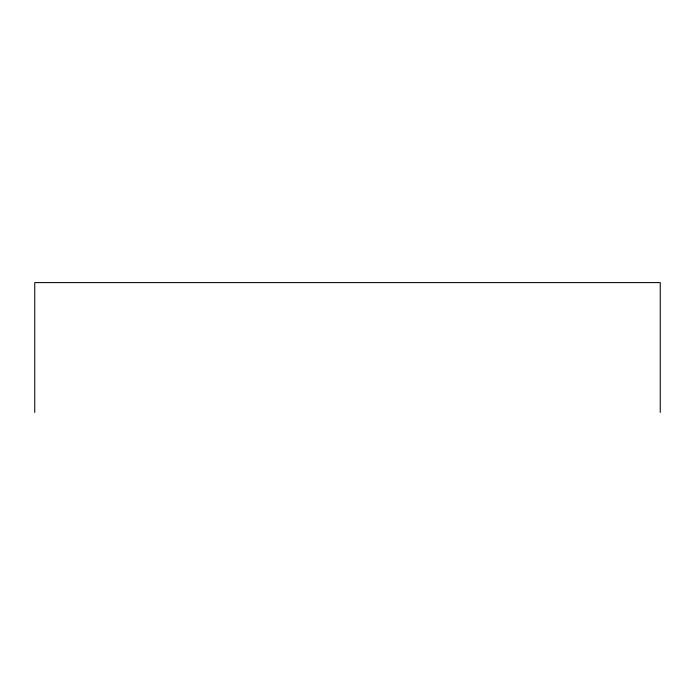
<?xml version="1.0" encoding="UTF-8"?>
<svg xmlns="http://www.w3.org/2000/svg" width="695" height="695" viewBox="0 0 695 695"><rect width="100%" height="100%" fill="white"/><g stroke="black" fill="none" stroke-linecap="round" stroke-linejoin="round"><path stroke-width="1.04" d="M660.25 412.404L660.25 282.596L34.75 282.596L34.75 412.404"/></g></svg>
